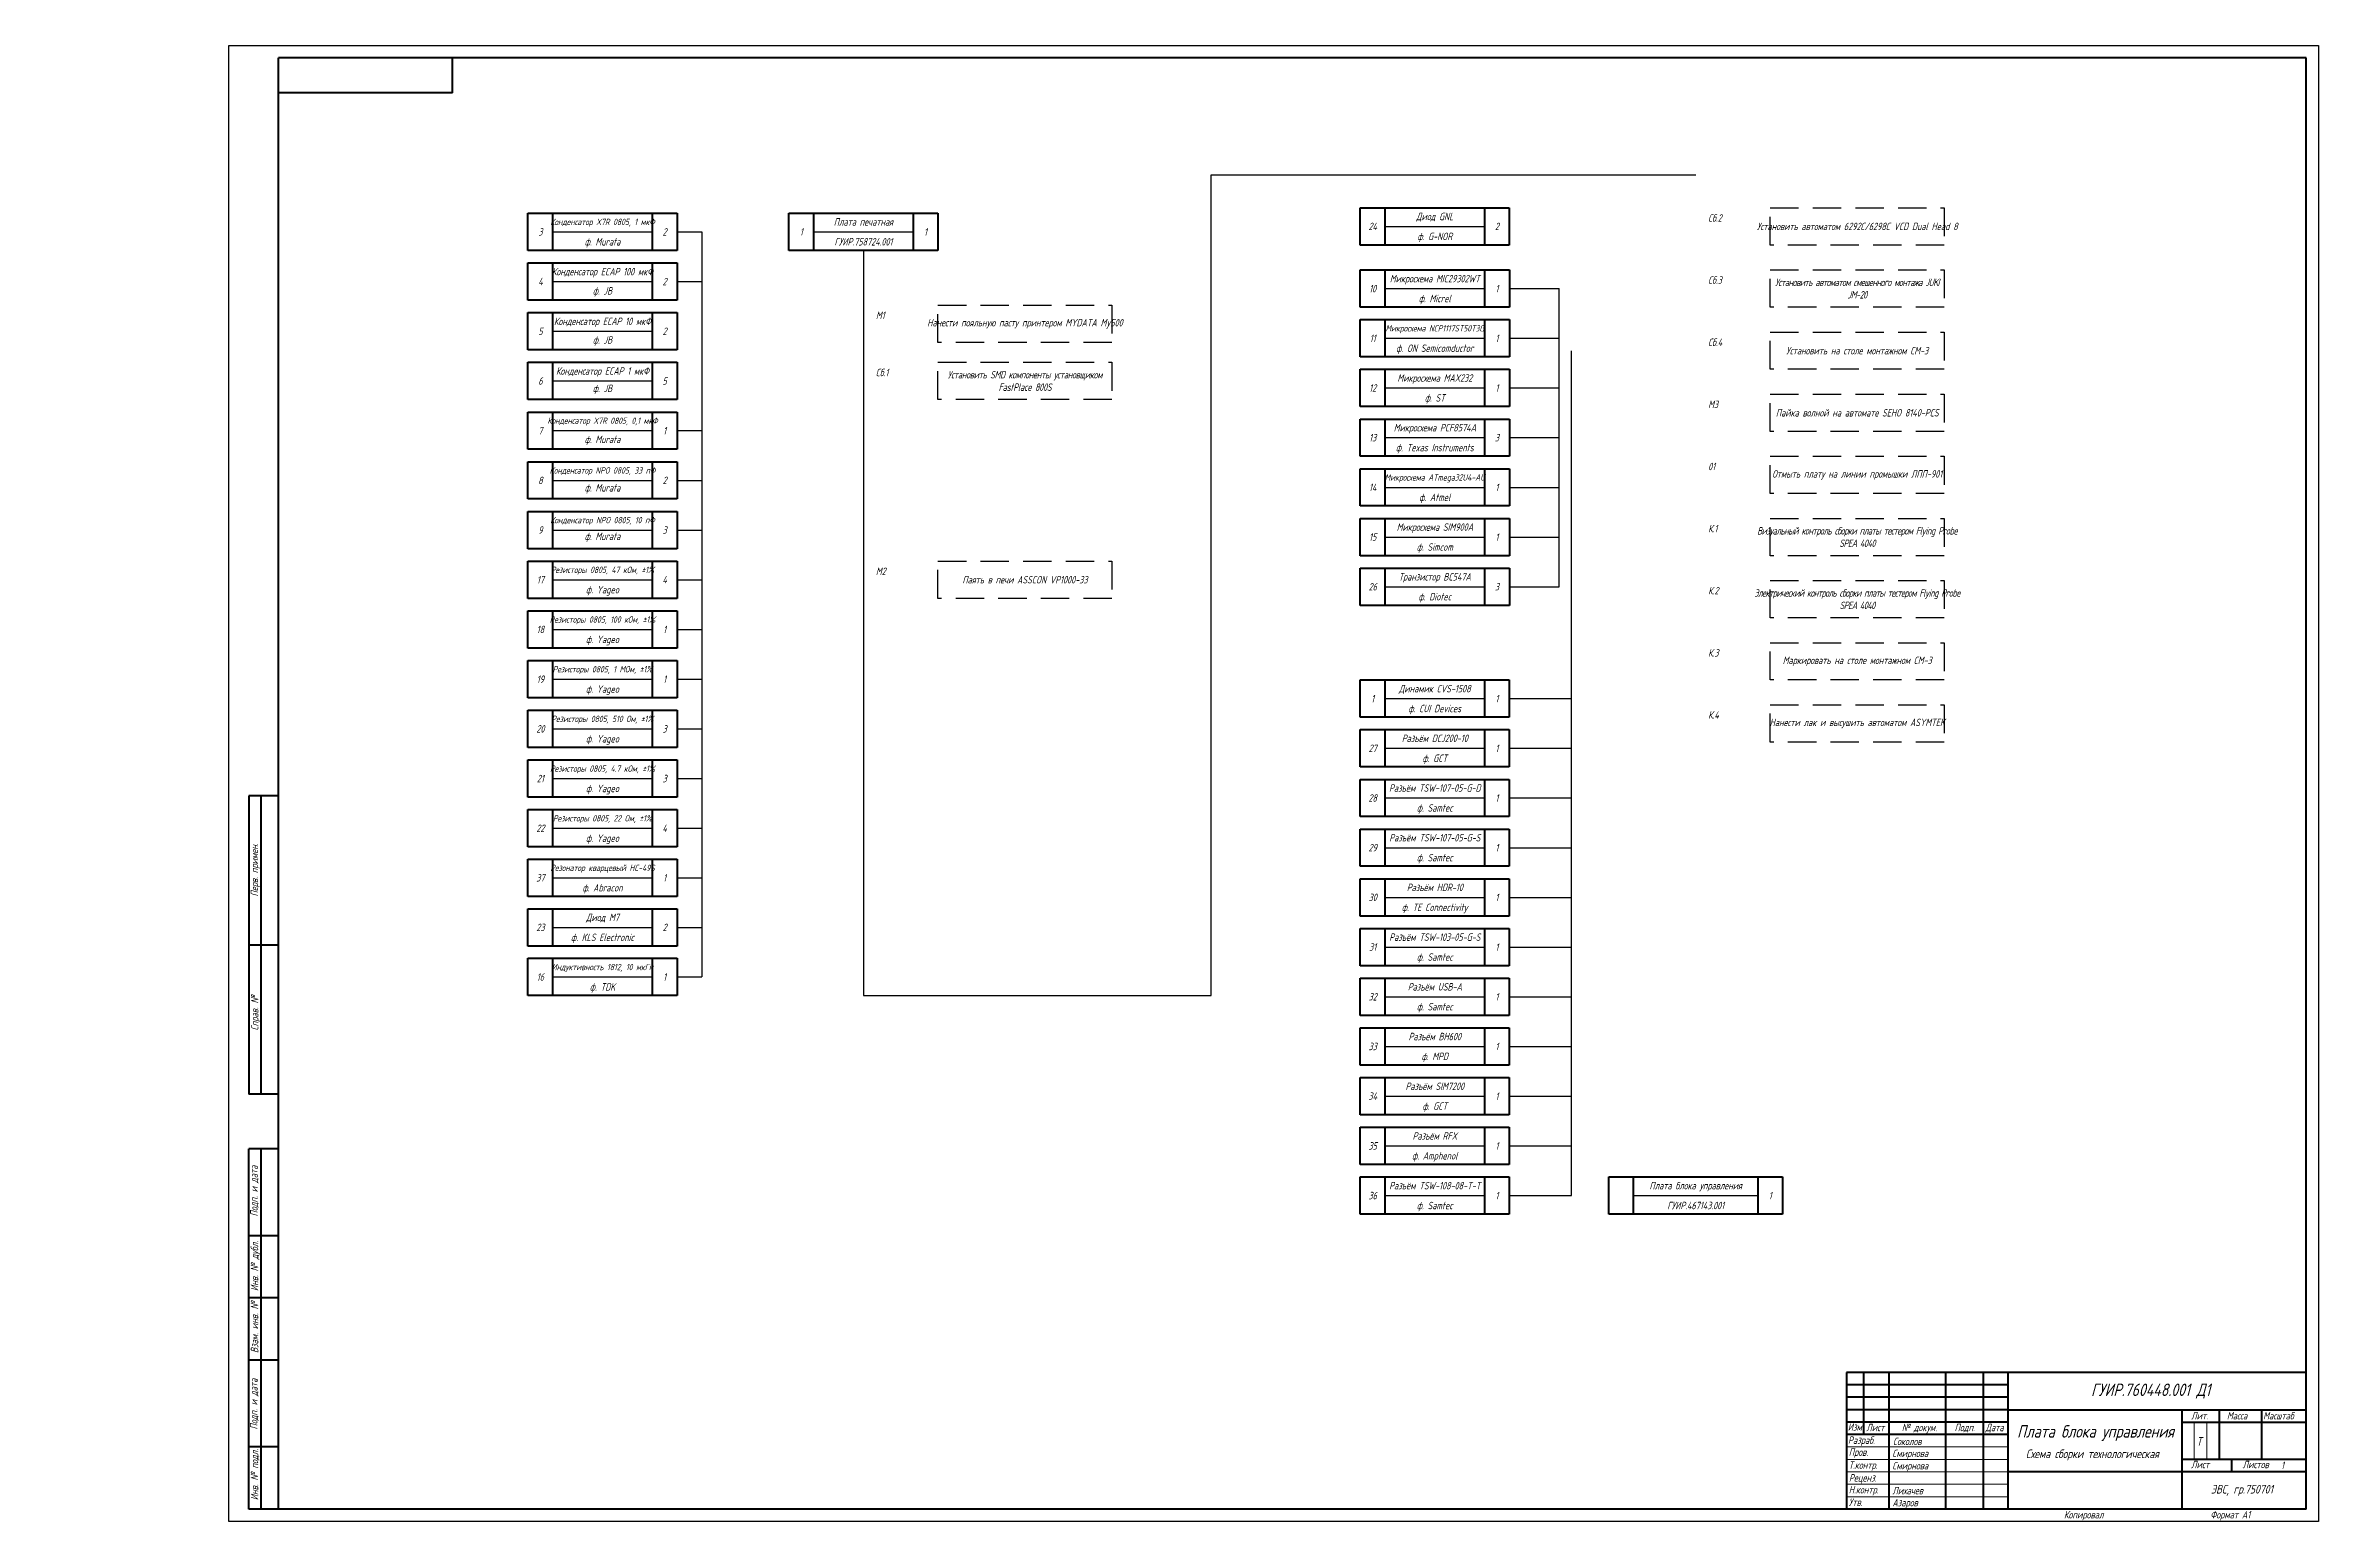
# Paper-space layout 'Лист3' of a CAD drawing. Header units: millimetres. Extents: x -75 to 840, y -1 to 593.
import ezdxf
from ezdxf.enums import TextEntityAlignment as Align

# ---------------------------------------------------------------- set-up
doc = ezdxf.new("R2010")
doc.units = ezdxf.units.MM
doc.header["$LTSCALE"] = 0.5
doc.linetypes.add('DASHED', pattern=[19.05, 12.7, -6.35])
doc.layers.get('0').update_dxf_attribs({"lineweight": 60})
doc.layers.get('Defpoints').update_dxf_attribs({"color": 5})
for name, color, linetype, lineweight in [('1', 2, 'Continuous', 25), ('2', 5, 'Continuous', 53), ('Основная', 7, 'Continuous', 40), ('текст', 7, 'Continuous', 30), ('тонкая', 7, 'Continuous', 20)]:
    doc.layers.add(name, color=color, linetype=linetype, lineweight=lineweight)
for name, color, linetype in [('HIDDEN', 8, 'DASHED'), ('KONTUR', 7, 'Continuous'), ('TEXT', 4, 'Continuous')]:
    doc.layers.add(name, color=color, linetype=linetype)
doc.styles.add('GOST type A0', font='', dxfattribs={"oblique": 15, "height": 3.5})
doc.styles.add('GOST-A', font='', dxfattribs={"width": 0.9, "oblique": 15, "height": 2})
doc.styles.get('GOST type A0').set_extended_font_data('GOST type A')
doc.styles.get('GOST-A').set_extended_font_data('GOST type A')

psp = doc.layouts.new('Лист3')

# ---------------------------------------------------------------- linework, layer by layer
for p, q in [((715.21, 54.21), (650.21, 54.21)), ((715.21, 49.21), (650.21, 49.21)), ((715.21, 44.21), (650.21, 44.21)), ((785.21, 4.21), (785.21, 4.21))]:
    psp.add_line(p, q)
at = {"lineweight": 50}
for p, q in [((715.21, 39.21), (650.21, 39.21)), ((715.21, 34.21), (650.21, 34.21))]:
    psp.add_line(p, q, dxfattribs=at)
at = {"layer": '1', "color": 7}
for p, q in [((394.57, 210.85), (394.57, 541.18)), ((394.57, 541.18), (589.53, 541.18)), ((129.57, 518.2), (169.57, 518.2)), ((179.57, 518.2), (189.57, 518.2)), ((189.57, 518.2), (189.57, 278.2)), ((234.57, 518.2), (274.57, 518.2)), ((464.53, 520.38), (504.53, 520.38)), ((254.57, 510.7), (254.57, 210.85)), ((129.57, 498.2), (169.57, 498.2)), ((179.57, 498.2), (189.57, 498.2)), ((464.54, 495.38), (504.54, 495.38)), ((514.54, 495.38), (534.54, 495.38)), ((534.54, 375.38), (534.54, 495.38)), ((129.57, 478.2), (169.57, 478.2)), ((464.54, 475.38), (504.54, 475.38)), ((514.54, 475.38), (534.54, 475.38)), ((539.53, 230.38), (539.53, 470.38)), ((129.58, 458.2), (169.58, 458.2)), ((464.54, 455.38), (504.54, 455.38)), ((514.54, 455.38), (534.54, 455.38)), ((129.58, 438.2), (169.58, 438.2)), ((179.57, 438.2), (189.57, 438.2)), ((464.54, 435.38), (504.54, 435.38)), ((514.54, 435.38), (534.54, 435.38)), ((129.57, 418.2), (169.57, 418.2)), ((179.57, 418.2), (189.57, 418.2)), ((464.54, 415.38), (504.54, 415.38)), ((514.54, 415.38), (534.54, 415.38)), ((129.57, 398.2), (169.57, 398.2)), ((179.57, 398.2), (189.57, 398.2)), ((464.54, 395.38), (504.54, 395.38)), ((514.54, 395.38), (534.54, 395.38)), ((129.57, 378.2), (169.57, 378.2)), ((179.57, 378.2), (189.57, 378.2)), ((464.54, 375.38), (504.54, 375.38)), ((514.54, 375.38), (534.54, 375.38)), ((129.57, 358.2), (169.57, 358.2)), ((179.57, 358.2), (189.57, 358.2)), ((129.57, 338.2), (169.57, 338.2)), ((179.57, 338.2), (189.57, 338.2)), ((464.53, 330.38), (504.53, 330.38)), ((514.53, 330.38), (539.53, 330.38)), ((129.57, 318.2), (169.57, 318.2)), ((179.57, 318.2), (189.57, 318.2)), ((464.53, 310.38), (504.53, 310.38)), ((514.53, 310.38), (539.53, 310.38)), ((129.57, 298.2), (169.57, 298.2)), ((179.57, 298.2), (189.57, 298.2)), ((464.53, 290.38), (504.53, 290.38)), ((514.53, 290.38), (539.53, 290.38)), ((129.57, 278.2), (169.57, 278.2)), ((179.57, 278.2), (189.57, 278.2)), ((189.57, 278.2), (189.57, 258.25)), ((464.53, 270.38), (504.53, 270.38)), ((514.53, 270.38), (539.53, 270.38)), ((129.57, 258.25), (169.57, 258.25)), ((179.57, 258.25), (189.57, 258.25)), ((189.57, 258.25), (189.57, 238.3)), ((464.53, 250.38), (504.53, 250.38)), ((514.53, 250.38), (539.53, 250.38)), ((539.53, 230.38), (539.53, 250.38)), ((129.57, 238.3), (169.57, 238.3)), ((179.57, 238.3), (189.57, 238.3)), ((189.57, 238.3), (189.57, 218.35)), ((464.53, 230.38), (504.53, 230.38)), ((514.53, 230.38), (539.53, 230.38)), ((514.53, 230.38), (539.53, 230.38)), ((539.53, 210.38), (539.53, 230.38)), ((129.57, 218.35), (169.57, 218.35)), ((179.57, 218.35), (189.57, 218.35)), ((254.57, 210.85), (394.57, 210.85)), ((464.53, 210.38), (504.53, 210.38)), ((514.53, 210.38), (539.53, 210.38)), ((514.53, 210.38), (539.53, 210.38)), ((539.53, 190.38), (539.53, 210.38)), ((464.53, 190.38), (504.53, 190.38)), ((514.53, 190.38), (539.53, 190.38)), ((514.53, 190.38), (539.53, 190.38)), ((539.53, 170.38), (539.53, 190.38)), ((464.53, 170.38), (504.53, 170.38)), ((514.53, 170.38), (539.53, 170.38)), ((514.53, 170.38), (539.53, 170.38)), ((539.53, 150.38), (539.53, 170.38)), ((464.53, 150.38), (504.53, 150.38)), ((514.53, 150.38), (539.53, 150.38)), ((514.53, 150.38), (539.53, 150.38)), ((539.53, 130.38), (539.53, 150.38)), ((464.53, 130.38), (504.53, 130.38)), ((514.53, 130.38), (539.53, 130.38)), ((514.53, 130.38), (539.53, 130.38)), ((564.53, 130.38), (614.53, 130.38))]:
    psp.add_line(p, q, dxfattribs=at)
at = {"layer": '2', "color": 7}
for p, q in [((119.57, 525.7), (179.57, 525.7)), ((119.57, 510.7), (119.57, 525.7)), ((129.57, 510.7), (129.57, 525.7)), ((169.57, 525.7), (169.57, 510.7)), ((179.57, 525.7), (179.57, 510.7)), ((224.57, 525.7), (284.57, 525.7)), ((224.57, 510.7), (224.57, 525.7)), ((234.57, 510.7), (234.57, 525.7)), ((274.57, 525.7), (274.57, 510.7)), ((284.57, 525.7), (284.57, 510.7)), ((454.53, 527.88), (514.53, 527.88)), ((454.53, 512.88), (454.53, 527.88)), ((464.53, 512.88), (464.53, 527.88)), ((504.53, 527.88), (504.53, 512.88)), ((514.53, 527.88), (514.53, 512.88)), ((514.53, 512.88), (454.53, 512.88)), ((179.57, 510.7), (119.57, 510.7)), ((119.57, 505.7), (179.57, 505.7)), ((119.57, 490.7), (119.57, 505.7)), ((129.57, 490.7), (129.57, 505.7)), ((169.57, 505.7), (169.57, 490.7)), ((179.57, 505.7), (179.57, 490.7)), ((284.57, 510.7), (224.57, 510.7)), ((454.54, 502.88), (514.54, 502.88)), ((454.54, 487.88), (454.54, 502.88)), ((464.54, 487.88), (464.54, 502.88)), ((504.54, 502.88), (504.54, 487.88)), ((514.54, 502.88), (514.54, 487.88)), ((179.57, 490.7), (119.57, 490.7)), ((119.57, 485.7), (179.57, 485.7)), ((119.57, 470.7), (119.57, 485.7)), ((129.57, 470.7), (129.57, 485.7)), ((169.57, 485.7), (169.57, 470.7)), ((179.57, 485.7), (179.57, 470.7)), ((514.54, 487.88), (454.54, 487.88)), ((454.54, 482.88), (514.54, 482.88)), ((454.54, 467.88), (454.54, 482.88)), ((464.54, 467.88), (464.54, 482.88)), ((504.54, 482.88), (504.54, 467.88)), ((514.54, 482.88), (514.54, 467.88)), ((179.57, 470.7), (119.57, 470.7)), ((514.54, 467.88), (454.54, 467.88)), ((119.58, 465.7), (179.58, 465.7)), ((119.58, 450.7), (119.58, 465.7)), ((129.58, 450.7), (129.58, 465.7)), ((169.58, 465.7), (169.58, 450.7)), ((179.58, 465.7), (179.58, 450.7)), ((454.54, 462.88), (514.54, 462.88)), ((454.54, 447.88), (454.54, 462.88)), ((464.54, 447.88), (464.54, 462.88)), ((504.54, 462.88), (504.54, 447.88)), ((514.54, 462.88), (514.54, 447.88)), ((179.58, 450.7), (119.58, 450.7)), ((119.58, 445.7), (179.58, 445.7)), ((119.58, 430.7), (119.58, 445.7)), ((129.58, 430.7), (129.58, 445.7)), ((169.58, 445.7), (169.58, 430.7)), ((179.58, 445.7), (179.58, 430.7)), ((514.54, 447.88), (454.54, 447.88)), ((454.54, 442.88), (514.54, 442.88)), ((454.54, 427.88), (454.54, 442.88)), ((464.54, 427.88), (464.54, 442.88)), ((504.54, 442.88), (504.54, 427.88)), ((514.54, 442.88), (514.54, 427.88)), ((179.58, 430.7), (119.58, 430.7)), ((119.57, 425.7), (179.57, 425.7)), ((119.57, 410.7), (119.57, 425.7)), ((129.57, 410.7), (129.57, 425.7)), ((169.57, 425.7), (169.57, 410.7)), ((179.57, 425.7), (179.57, 410.7)), ((514.54, 427.88), (454.54, 427.88)), ((454.54, 422.88), (514.54, 422.88)), ((454.54, 407.88), (454.54, 422.88)), ((464.54, 407.88), (464.54, 422.88)), ((504.54, 422.88), (504.54, 407.88)), ((514.54, 422.88), (514.54, 407.88)), ((179.57, 410.7), (119.57, 410.7)), ((119.57, 405.7), (179.57, 405.7)), ((119.57, 390.7), (119.57, 405.7)), ((129.57, 390.7), (129.57, 405.7)), ((169.57, 405.7), (169.57, 390.7)), ((179.57, 405.7), (179.57, 390.7)), ((514.54, 407.88), (454.54, 407.88)), ((454.54, 402.88), (514.54, 402.88)), ((454.54, 387.88), (454.54, 402.88)), ((464.54, 387.88), (464.54, 402.88)), ((504.54, 402.88), (504.54, 387.88)), ((514.54, 402.88), (514.54, 387.88)), ((179.57, 390.7), (119.57, 390.7)), ((119.57, 385.7), (179.57, 385.7)), ((119.57, 370.7), (119.57, 385.7)), ((129.57, 370.7), (129.57, 385.7)), ((169.57, 385.7), (169.57, 370.7)), ((179.57, 385.7), (179.57, 370.7)), ((514.54, 387.88), (454.54, 387.88)), ((454.54, 382.88), (514.54, 382.88)), ((454.54, 367.88), (454.54, 382.88)), ((464.54, 367.88), (464.54, 382.88)), ((504.54, 382.88), (504.54, 367.88)), ((514.54, 382.88), (514.54, 367.88)), ((179.57, 370.7), (119.57, 370.7)), ((514.54, 367.88), (454.54, 367.88)), ((119.57, 365.7), (179.57, 365.7)), ((119.57, 350.7), (119.57, 365.7)), ((129.57, 350.7), (129.57, 365.7)), ((169.57, 365.7), (169.57, 350.7)), ((179.57, 365.7), (179.57, 350.7)), ((179.57, 350.7), (119.57, 350.7)), ((119.57, 345.7), (179.57, 345.7)), ((119.57, 330.7), (119.57, 345.7)), ((129.57, 330.7), (129.57, 345.7)), ((169.57, 345.7), (169.57, 330.7)), ((179.57, 345.7), (179.57, 330.7)), ((179.57, 330.7), (119.57, 330.7)), ((454.53, 337.88), (514.53, 337.88)), ((454.53, 322.88), (454.53, 337.88)), ((464.53, 322.88), (464.53, 337.88)), ((504.53, 337.88), (504.53, 322.88)), ((514.53, 337.88), (514.53, 322.88)), ((119.57, 325.7), (179.57, 325.7)), ((119.57, 310.7), (119.57, 325.7)), ((129.57, 310.7), (129.57, 325.7)), ((169.57, 325.7), (169.57, 310.7)), ((179.57, 325.7), (179.57, 310.7)), ((514.53, 322.88), (454.53, 322.88)), ((454.53, 317.88), (514.53, 317.88)), ((454.53, 302.88), (454.53, 317.88)), ((464.53, 302.88), (464.53, 317.88)), ((504.53, 317.88), (504.53, 302.88)), ((514.53, 317.88), (514.53, 302.88)), ((179.57, 310.7), (119.57, 310.7)), ((119.57, 305.7), (179.57, 305.7)), ((119.57, 290.7), (119.57, 305.7)), ((129.57, 290.7), (129.57, 305.7)), ((169.57, 305.7), (169.57, 290.7)), ((179.57, 305.7), (179.57, 290.7)), ((514.53, 302.88), (454.53, 302.88)), ((454.53, 297.88), (514.53, 297.88)), ((454.53, 282.88), (454.53, 297.88)), ((464.53, 282.88), (464.53, 297.88)), ((504.53, 297.88), (504.53, 282.88)), ((514.53, 297.88), (514.53, 282.88)), ((179.57, 290.7), (119.57, 290.7)), ((119.57, 285.7), (179.57, 285.7)), ((119.57, 270.7), (119.57, 285.7)), ((129.57, 270.7), (129.57, 285.7)), ((169.57, 285.7), (169.57, 270.7)), ((179.57, 285.7), (179.57, 270.7)), ((514.53, 282.88), (454.53, 282.88)), ((454.53, 277.88), (514.53, 277.88)), ((454.53, 262.88), (454.53, 277.88)), ((464.53, 262.88), (464.53, 277.88)), ((504.53, 277.88), (504.53, 262.88)), ((514.53, 277.88), (514.53, 262.88)), ((179.57, 270.7), (119.57, 270.7)), ((119.57, 265.75), (179.57, 265.75)), ((119.57, 250.75), (119.57, 265.75)), ((129.57, 250.75), (129.57, 265.75)), ((169.57, 265.75), (169.57, 250.75)), ((179.57, 265.75), (179.57, 250.75)), ((514.53, 262.88), (454.53, 262.88)), ((454.53, 257.88), (514.53, 257.88)), ((454.53, 242.88), (454.53, 257.88)), ((464.53, 242.88), (464.53, 257.88)), ((504.53, 257.88), (504.53, 242.88)), ((514.53, 257.88), (514.53, 242.88)), ((179.57, 250.75), (119.57, 250.75)), ((119.57, 245.8), (179.57, 245.8)), ((119.57, 230.8), (119.57, 245.8)), ((129.57, 230.8), (129.57, 245.8)), ((169.57, 245.8), (169.57, 230.8)), ((179.57, 245.8), (179.57, 230.8)), ((514.53, 242.88), (454.53, 242.88)), ((454.53, 237.88), (514.53, 237.88)), ((454.53, 222.88), (454.53, 237.88)), ((464.53, 222.88), (464.53, 237.88)), ((504.53, 237.88), (504.53, 222.88)), ((514.53, 237.88), (514.53, 222.88)), ((179.57, 230.8), (119.57, 230.8)), ((119.57, 225.85), (179.57, 225.85)), ((119.57, 210.85), (119.57, 225.85)), ((129.57, 210.85), (129.57, 225.85)), ((169.57, 225.85), (169.57, 210.85)), ((179.57, 225.85), (179.57, 210.85)), ((514.53, 222.88), (454.53, 222.88)), ((179.57, 210.85), (119.57, 210.85)), ((454.53, 217.88), (514.53, 217.88)), ((454.53, 202.88), (454.53, 217.88)), ((464.53, 202.88), (464.53, 217.88)), ((504.53, 217.88), (504.53, 202.88)), ((514.53, 217.88), (514.53, 202.88)), ((514.53, 202.88), (454.53, 202.88)), ((454.53, 197.88), (514.53, 197.88)), ((454.53, 182.88), (454.53, 197.88)), ((464.53, 182.88), (464.53, 197.88)), ((504.53, 197.88), (504.53, 182.88)), ((514.53, 197.88), (514.53, 182.88)), ((514.53, 182.88), (454.53, 182.88)), ((454.53, 177.88), (514.53, 177.88)), ((454.53, 162.88), (454.53, 177.88)), ((464.53, 162.88), (464.53, 177.88)), ((504.53, 177.88), (504.53, 162.88)), ((514.53, 177.88), (514.53, 162.88)), ((514.53, 162.88), (454.53, 162.88)), ((454.53, 157.88), (514.53, 157.88)), ((454.53, 142.88), (454.53, 157.88)), ((464.53, 142.88), (464.53, 157.88)), ((504.53, 157.88), (504.53, 142.88)), ((514.53, 157.88), (514.53, 142.88)), ((514.53, 142.88), (454.53, 142.88)), ((454.53, 137.88), (514.53, 137.88)), ((454.53, 122.88), (454.53, 137.88)), ((464.53, 122.88), (464.53, 137.88)), ((504.53, 137.88), (504.53, 122.88)), ((514.53, 137.88), (514.53, 122.88)), ((554.53, 137.88), (624.53, 137.88)), ((554.53, 122.88), (554.53, 137.88)), ((564.53, 122.88), (564.53, 137.88)), ((614.53, 137.88), (614.53, 122.88)), ((624.53, 137.88), (624.53, 122.88)), ((514.53, 122.88), (454.53, 122.88)), ((624.53, 122.88), (554.53, 122.88))]:
    psp.add_line(p, q, dxfattribs=at)
at = {"layer": 'Defpoints', "color": 7}
psp.add_line((189.57, 438.2), (189.57, 418.2), dxfattribs=at)
at = {"layer": 'HIDDEN', "color": 7, "ltscale": 1.8}
for p, q in [((619.54, 527.88), (689.54, 527.88)), ((619.54, 512.88), (619.54, 527.88)), ((689.54, 527.88), (689.54, 512.88)), ((689.54, 512.88), (619.54, 512.88)), ((619.54, 502.88), (689.54, 502.88)), ((619.54, 487.88), (619.54, 502.88)), ((689.54, 502.88), (689.54, 487.88)), ((284.58, 488.7), (354.58, 488.7)), ((284.58, 473.7), (284.58, 488.7)), ((354.58, 488.7), (354.58, 473.7)), ((689.54, 487.88), (619.54, 487.88)), ((619.54, 477.88), (689.54, 477.88)), ((619.54, 462.88), (619.54, 477.88)), ((689.54, 477.88), (689.54, 462.88)), ((354.58, 473.7), (284.58, 473.7)), ((284.58, 465.7), (354.58, 465.7)), ((284.58, 450.7), (284.58, 465.7)), ((354.58, 465.7), (354.58, 450.7)), ((689.54, 462.88), (619.54, 462.88)), ((354.58, 450.7), (284.58, 450.7)), ((619.54, 452.88), (689.54, 452.88)), ((619.54, 437.88), (619.54, 452.88)), ((689.54, 452.88), (689.54, 437.88)), ((689.54, 437.88), (619.54, 437.88)), ((619.54, 427.88), (689.54, 427.88)), ((619.54, 412.88), (619.54, 427.88)), ((689.54, 427.88), (689.54, 412.88)), ((689.54, 412.88), (619.54, 412.88)), ((619.54, 402.88), (689.54, 402.88)), ((619.54, 387.88), (619.54, 402.88)), ((689.54, 402.88), (689.54, 387.88)), ((284.58, 385.7), (354.58, 385.7)), ((284.58, 370.7), (284.58, 385.7)), ((354.58, 385.7), (354.58, 370.7)), ((689.54, 387.88), (619.54, 387.88)), ((619.54, 377.88), (689.54, 377.88)), ((619.54, 362.88), (619.54, 377.88)), ((689.54, 377.88), (689.54, 362.88)), ((354.58, 370.7), (284.58, 370.7)), ((689.54, 362.88), (619.54, 362.88)), ((619.54, 352.88), (689.54, 352.88)), ((619.54, 337.88), (619.54, 352.88)), ((689.54, 352.88), (689.54, 337.88)), ((689.54, 337.88), (619.54, 337.88)), ((619.54, 327.88), (689.54, 327.88)), ((619.54, 312.88), (619.54, 327.88)), ((689.54, 327.88), (689.54, 312.88)), ((689.54, 312.88), (619.54, 312.88))]:
    psp.add_line(p, q, dxfattribs=at)
at = {"layer": 'KONTUR'}
for p, q in [((-0.79, -0.79), (-0.79, 593.21)), ((-0.79, 593.21), (840.21, 593.21)), ((840.21, 593.21), (840.21, -0.79)), ((840.21, -0.79), (-0.79, -0.79))]:
    psp.add_line(p, q, dxfattribs=at)
at = {"layer": 'Основная'}
for p, q in [((19.21, 44.21), (19.21, 588.21)), ((835.21, 588.21), (19.21, 588.21)), ((89.21, 574.21), (89.21, 588.21)), ((835.21, 4.21), (835.21, 588.21)), ((89.21, 574.21), (19.21, 574.21)), ((7.21, 291.21), (7.21, 171.21)), ((19.21, 291.21), (7.21, 291.21)), ((12.21, 171.21), (12.21, 291.21)), ((19.21, 231.21), (7.21, 231.21)), ((19.21, 171.21), (7.21, 171.21)), ((7.21, 4.21), (7.21, 149.21)), ((19.21, 149.21), (7.21, 149.21)), ((12.21, 4.21), (12.21, 149.21)), ((19.21, 114.21), (7.21, 114.21)), ((19.21, 89.21), (7.21, 89.21)), ((19.21, 64.21), (7.21, 64.21)), ((650.21, 59.21), (650.21, 4.21)), ((835.21, 59.21), (650.21, 59.21)), ((657.21, 34.21), (657.21, 59.21)), ((667.21, 59.21), (667.21, 4.21)), ((690.21, 4.21), (690.21, 59.21)), ((705.21, 59.21), (705.21, 4.21)), ((715.21, 59.21), (715.21, 4.21)), ((19.21, 4.21), (19.21, 44.21)), ((715.21, 44.21), (835.21, 44.21)), ((785.21, 44.21), (785.21, 4.21)), ((785.21, 39.21), (835.21, 39.21)), ((800.21, 44.21), (800.21, 24.21)), ((817.21, 44.21), (817.21, 24.21)), ((19.21, 29.21), (7.21, 29.21)), ((835.21, 19.21), (715.21, 19.21)), ((835.21, 24.21), (785.21, 24.21)), ((805.21, 24.21), (805.21, 19.21)), ((835.21, 4.21), (7.21, 4.21))]:
    psp.add_line(p, q, dxfattribs=at)
at = {"layer": 'тонкая'}
for p, q in [((790.19, 39), (790.19, 24.21)), ((795.27, 39), (795.27, 24.21)), ((650.21, 29.21), (715.21, 29.21)), ((715.21, 24.21), (650.21, 24.21)), ((715.21, 19.21), (650.21, 19.21))]:
    psp.add_line(p, q, dxfattribs=at)
for points in [[(650.21, 14.21), (715.21, 14.21)], [(650.21, 9.21), (715.21, 9.21)]]:
    psp.add_lwpolyline(points, dxfattribs=at)

# ---------------------------------------------------------------- texts
at = {"insert": (825.09, 23.3), "char_height": 3, "attachment_point": 1, "style": 'GOST type A0'}
psp.add_mtext_dynamic_manual_height_columns('1', width=4.4986, gutter_width=17.5, heights=[0], dxfattribs=at)
at = {"layer": 'TEXT', "color": 7, "style": 'GOST-A', "oblique": 15, "width": 0.9}
for s, height, p in [('Конденсатор X7R 0805, 1 мкФ', 2.55, (149.57, 522.2)), ('Плата печатная', 3, (254.57, 522.2)), ('24', 3, (459.53, 520.38)), ('Диод GNL', 3, (484.53, 524.38)), ('2', 3, (509.53, 520.38)), ('3', 3, (124.57, 518.2)), ('ф. Murata', 3, (149.57, 514.2)), ('2', 3, (174.57, 518.2)), ('1', 3, (229.57, 518.2)), ('ГУИР.758724.001', 3, (254.57, 514.2)), ('1', 3, (279.57, 518.2)), ('ф. G-NOR', 3, (484.53, 516.38)), ('Конденсатор ECAP 100 мкФ', 3, (149.57, 502.2)), ('4', 3, (124.57, 498.2)), ('ф. JB', 3, (149.57, 494.45)), ('2', 3, (174.57, 498.2)), ('10', 3, (459.54, 495.38)), ('Микросхема MIC29302WT', 3, (484.54, 499.38)), ('1', 3, (509.54, 495.38)), ('ф. Micrel', 3, (484.54, 491.38)), ('5', 3, (124.57, 478.2)), ('Конденсатор ECAP 10 мкФ', 3, (149.57, 482.2)), ('ф. JB', 3, (149.57, 474.7)), ('2', 3, (174.57, 478.2)), ('11', 3, (459.54, 475.38)), ('Микросхема NCP1117ST50T3G', 2.55, (484.54, 479.38)), ('1', 3, (509.54, 475.38)), ('ф. ON Semicomductor', 3, (484.54, 471.38)), ('6', 3, (124.58, 458.2)), ('Конденсатор ECAP 1 мкФ', 3, (149.58, 462.2)), ('5', 3, (174.58, 458.2)), ('Микросхема MAX232', 3, (484.54, 459.38)), ('ф. JB', 3, (149.57, 455.2)), ('12', 3, (459.54, 455.38)), ('ф. ST', 3, (484.54, 451.38)), ('1', 3, (509.54, 455.38)), ('7', 3, (124.58, 438.2)), ('Конденсатор X7R 0805, 0,1 мкФ', 2.55, (149.58, 442.2)), ('1', 3, (174.58, 438.2)), ('Микросхема PCF8574A', 3, (484.54, 439.38)), ('ф. Murata', 3, (149.57, 434.7)), ('13', 3, (459.54, 435.38)), ('ф. Texas Instruments', 3, (484.54, 431.38)), ('3', 3, (509.54, 435.38)), ('Конденсатор NPO 0805, 33 пФ', 2.55, (149.57, 422.2)), ('8', 3, (124.57, 418.2)), ('ф. Murata', 3, (149.57, 415.2)), ('2', 3, (174.57, 418.2)), ('14', 3, (459.54, 415.38)), ('Микросхема ATmega32U4-AU', 2.55, (484.54, 419.38)), ('ф. Atmel', 3, (484.54, 411.38)), ('1', 3, (509.54, 415.38)), ('Конденсатор NPO 0805, 10 пФ', 2.55, (149.57, 402.2)), ('9', 3, (124.57, 398.2)), ('ф. Murata', 3, (149.57, 395.7)), ('3', 3, (174.57, 398.2)), ('15', 3, (459.54, 395.38)), ('Микросхема SIM900A', 3, (484.54, 399.38)), ('1', 3, (509.54, 395.38)), ('ф. Simcom', 3, (484.54, 391.38)), ('17', 3, (124.57, 378.2)), ('Резисторы 0805, 47 кОм, ±1%%%', 2.55, (149.57, 382.2)), ('ф. Yageo', 3, (149.57, 374.2)), ('4', 3, (174.57, 378.2)), ('26', 3, (459.54, 375.38)), ('Транзистор BC547A', 3, (484.54, 379.38)), ('3', 3, (509.54, 375.38)), ('ф. Diotec', 3, (484.54, 371.38)), ('18', 3, (124.57, 358.2)), ('Резисторы 0805, 100 кОм, ±1%%%', 2.55, (149.57, 362.2)), ('1', 3, (174.57, 358.2)), ('ф. Yageo', 3, (149.57, 354.2)), ('19', 3, (124.57, 338.2)), ('Резисторы 0805, 1 МОм, ±1%%%', 2.55, (149.57, 342.2)), ('1', 3, (174.57, 338.2)), ('ф. Yageo', 3, (149.57, 334.2)), ('1', 3, (459.53, 330.38)), ('Динамик CVS-1508', 3, (484.53, 334.38)), ('1', 3, (509.53, 330.38)), ('Резисторы 0805, 510 Ом, ±1%%%', 2.55, (149.57, 322.2)), ('ф. CUI Devices', 3, (484.53, 326.38)), ('20', 3, (124.57, 318.2)), ('ф. Yageo', 3, (149.57, 314.2)), ('3', 3, (174.57, 318.2)), ('27', 3, (459.53, 310.38)), ('Разъём DCJ200-10', 3, (484.53, 314.38)), ('1', 3, (509.53, 310.38)), ('Резисторы 0805, 4.7 кОм, ±1%%%', 2.55, (149.57, 302.2)), ('ф. GCT', 3, (484.53, 306.38)), ('21', 3, (124.57, 298.2)), ('ф. Yageo', 3, (149.57, 294.2)), ('3', 3, (174.57, 298.2)), ('Разъём TSW-107-05-G-D', 3, (484.53, 294.38)), ('28', 3, (459.53, 290.38)), ('ф. Samtec', 3, (484.53, 286.38)), ('1', 3, (509.53, 290.38)), ('22', 3, (124.57, 278.2)), ('Резисторы 0805, 22 Ом, ±1%%%', 2.55, (149.57, 282.2)), ('ф. Yageo', 3, (149.57, 274.2)), ('4', 3, (174.57, 278.2)), ('Разъём TSW-107-05-G-S', 3, (484.53, 274.38)), ('29', 3, (459.53, 270.38)), ('ф. Samtec', 3, (484.53, 266.38)), ('1', 3, (509.53, 270.38)), ('37', 3, (124.57, 258.25)), ('Резонатор кварцевый HC-49S', 2.55, (149.57, 262.25)), ('1', 3, (174.57, 258.25)), ('ф. Abracon', 3, (149.57, 254.25)), ('30', 3, (459.53, 250.38)), ('ф. TE Connectivity', 3, (484.53, 246.38)), ('Разъём HDR-10', 3, (484.53, 254.38)), ('1', 3, (509.53, 250.38)), ('23', 3, (124.57, 238.3)), ('Диод М7', 3, (149.57, 242.3)), ('2', 3, (174.57, 238.3)), ('ф. KLS Electronic', 3, (149.57, 234.3)), ('31', 3, (459.53, 230.38)), ('Разъём TSW-103-05-G-S', 3, (484.53, 234.38)), ('1', 3, (509.53, 230.38)), ('16', 3, (124.57, 218.35)), ('Индуктивность 1812, 10 мкГн', 2.55, (149.57, 222.35)), ('1', 3, (174.57, 218.35)), ('ф. Samtec', 3, (484.53, 226.38)), ('ф. TDK', 3, (149.57, 214.35)), ('32', 3, (459.53, 210.38)), ('Разъём USB-A', 3, (484.53, 214.38)), ('1', 3, (509.53, 210.38)), ('ф. Samtec', 3, (484.53, 206.38)), ('Разъём BH600', 3, (484.53, 194.38)), ('33', 3, (459.53, 190.38)), ('ф. MPD', 3, (484.53, 186.38)), ('1', 3, (509.53, 190.38)), ('Разъём SIM7200', 3, (484.53, 174.38)), ('34', 3, (459.53, 170.38)), ('ф. GCT', 3, (484.53, 166.38)), ('1', 3, (509.53, 170.38)), ('Разъём RFX', 3, (484.53, 154.38)), ('35', 3, (459.53, 150.38)), ('ф. Amphenol', 3, (484.53, 146.38)), ('1', 3, (509.53, 150.38)), ('36', 3, (459.53, 130.38)), ('Разъём TSW-108-08-T-T', 3, (484.53, 134.38)), ('1', 3, (509.53, 130.38)), ('Плата блока управления', 3, (589.53, 134.38)), ('1', 3, (619.53, 130.38)), ('ф. Samtec', 3, (484.53, 126.38)), ('ГУИР.467143.001', 3, (589.53, 126.38))]:
    psp.add_text(s, height=height, dxfattribs=at).set_placement(p, align=Align.MIDDLE_CENTER)
for s, p in [('Сб.2', (594.54, 521.38)), ('Сб.3', (594.54, 496.38)), ('М1', (259.58, 482.2)), ('Сб.4', (594.54, 471.38)), ('Сб.1', (259.58, 459.2)), ('М3', (594.54, 446.38)), ('01', (594.54, 421.38)), ('К.1', (594.54, 396.38)), ('М2', (259.58, 379.2)), ('К.2', (594.54, 371.38)), ('К.3', (594.54, 346.38)), ('К.4', (594.54, 321.38))]:
    psp.add_text(s, height=3, dxfattribs=at).set_placement(p, align=Align.BOTTOM_LEFT)
at = {"layer": 'TEXT', "color": 7, "char_height": 3, "attachment_point": 5, "style": 'GOST-A'}
for s, width, heights, insert in [('Установить автоматом 6292С/6298С VCD Dual Head 8', 73.2002, [11.39], (654.54, 520.38)), ('{\\T0.9;Установить автоматом смешенного монтажа JUKI JM-20}', 61.8111, [9.73], (654.54, 495.38)), ('Нанести пояльную пасту принтером MYDATA My500', 68.5727, [10.3], (319.58, 481.2)), ('Установить на столе монтажном СМ-3', 70.0009, [0], (654.54, 470.38)), ('{\\T0.95;Установить SMD компоненты установщиком FastPlace 800S}', 64.6291, [8.88], (319.58, 458.2)), ('Пайка волной на автомате SEHO 8140-PCS', 69.7992, [0], (654.54, 445.38)), ('Отмыть плату на линии промышки ЛПП-901 ', 61.2526, [10.38], (654.54, 420.38)), ('\\A1;{\\T0.9;Визуальный контроль сборки платы \\A0;тестером Flying Probe SPEA 4040}', 79.0537, [10.95], (654.54, 395.38)), ('Паять в печи ASSCON VP1000-33', 67.4561, [0], (319.58, 378.2)), ('\\A1;{\\W0.8;\\T0.9;Электрический контроль сборки платы \\A0;тестером Flying Probe SPEA 4040}', 72.0724, [9.82], (654.54, 370.38)), ('Маркировать на столе монтажном СМ-3', 61.2526, [0], (654.54, 345.38)), ('Нанести лак и высушить автоматом ASYMTEK', 65.6263, [0], (654.54, 320.38))]:
    psp.add_mtext_dynamic_manual_height_columns(s, width=width, gutter_width=17.5, heights=heights, dxfattribs=dict(at, insert=insert))
at = {"layer": 'текст', "style": 'GOST type A0', "oblique": 15}
for s, p in [('Перв. примен.', (10.96, 250.72)), ('Справ. №', (11.11, 196.83)), ('Подп. и дата', (10.78, 121.98)), ('Инв. № дубл.', (11.02, 91.95)), ('Взам. инв. №', (11.02, 67.02)), ('Подп. и дата', (10.73, 36.24)), ('Инв. № подл.', (11.02, 7.77))]:
    psp.add_text(s, height=3, rotation=90, dxfattribs=at).set_placement(p)
for s, p in [('Изм', (650.71, 35.7)), ('Лист', (658.18, 35.55)), ('№ докум. ', (672.47, 35.55)), ('Подп.', (693.72, 35.55)), ('Дата', (706.17, 35.55)), ('Лит.', (788.92, 40.27)), ('Масса', (803.3, 40.27)), ('Масштаб', (817.89, 40.27)), ('Разраб.', (650.82, 30.45)), ('Пров.', (651.12, 25.62)), ('Т.контр.', (651.12, 20.43)), ('Лист', (788.92, 20.66)), ('Листов', (809.65, 20.66)), ('Н.контр.', (651.12, 10.5)), ('Реценз.', (651.22, 15.28)), ('Утв.', (651.12, 5.48)), ('Копировал', (737.74, 0.46)), ('Формат А1', (796.67, 0.46))]:
    psp.add_text(s, height=3, dxfattribs=at).set_placement(p)
at = {"layer": 'тонкая', "style": 'GOST type A0', "oblique": 15}
psp.add_text('Т', height=3.5, dxfattribs=at).set_placement((791.11, 29.68))
at = {"layer": 'тонкая', "attachment_point": 1, "style": 'GOST type A0'}
for s, width, gutter_width, heights, insert, char_height in [('ГУИР.760448.001 Д1', 55.4552, 47.88, [3.68], (748.66, 54.72), 5), ('\\pxi1.07256;{\\C7;Плата блока управления}', 73.7475, 12.5, [12.13], (713.52, 37.98), 5), ('Смирнова', 7.5622, 12.5, [0], (668.67, 28.15), 3), ('Соколов', 7.5622, 12.5, [0], (668.95, 32.94), 3), ('Смирнова', 7.5622, 12.5, [0], (668.67, 23.15), 3), ('Лихачев', 7.5622, 12.5, [0], (668.67, 13.15), 3), ('ЭВС, гр.750701', 28.5892, 12.5, [2.56], (796.92, 13.96), 3.5), ('Азаров', 7.5622, 12.5, [0], (668.67, 8.3), 3)]:
    psp.add_mtext_dynamic_manual_height_columns(s, width=width, gutter_width=gutter_width, heights=heights, dxfattribs=dict(at, insert=insert, char_height=char_height))
at = {"layer": 'тонкая', "color": 7, "insert": (722.42, 28.21), "char_height": 3.5, "attachment_point": 1, "style": 'GOST type A0'}
psp.add_mtext_dynamic_manual_height_columns('Схема сборки технологическая', width=63.2793, gutter_width=12.5, heights=[0], dxfattribs=at)

doc.saveas('drawing.dxf')
